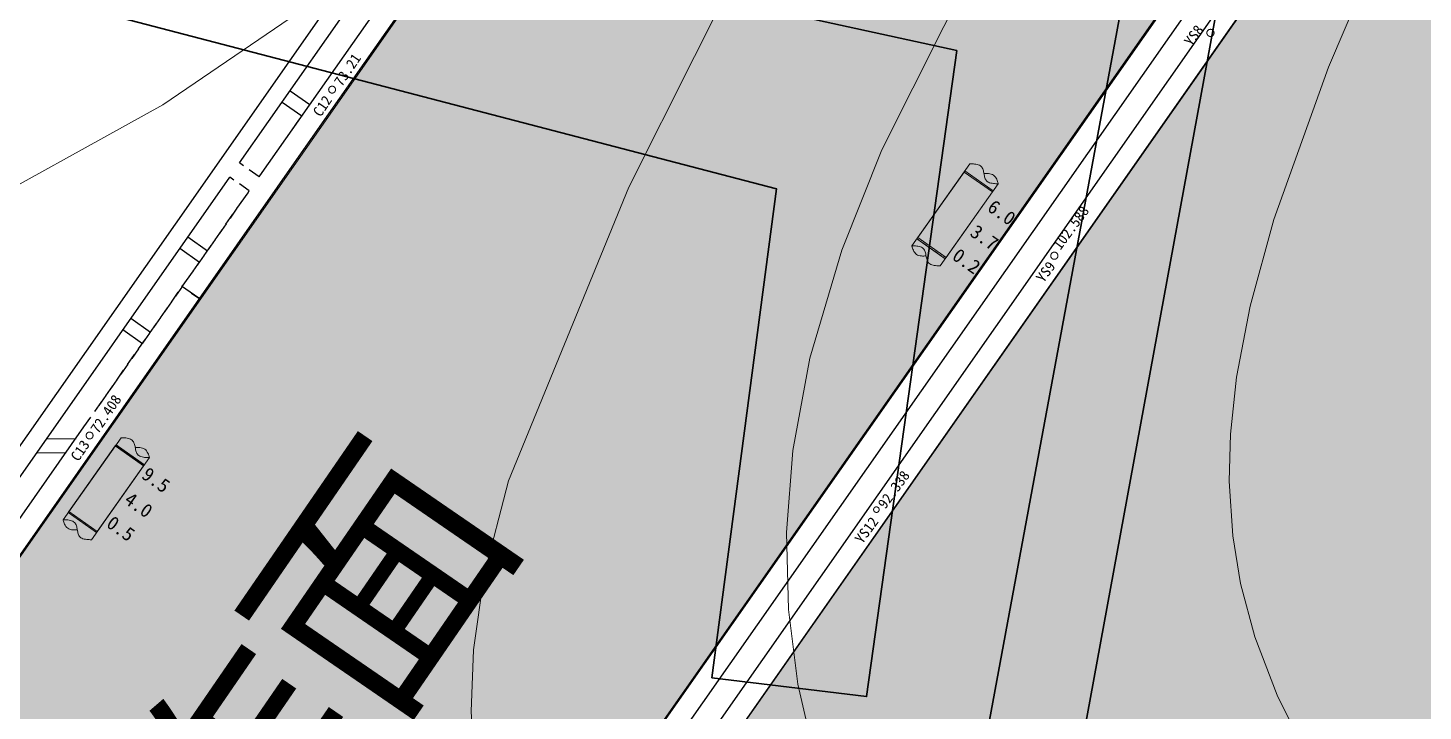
# Model space of a CAD drawing. Header units: inches. Extents: x 36473197 to 36486087, y 3899343 to 3911260.
# Drawn here: x 36481494.8 to 36481897.7, y 3904323.5 to 3904520.8 of the extents above; entities that cross this region are included whole.
import ezdxf

# ---------------------------------------------------------------- set-up
doc = ezdxf.new("R2010")
doc.units = ezdxf.units.IN
doc.header["$MEASUREMENT"] = 0
doc.linetypes.add('虚线', pattern=[0.0045, 0.00175, -0.001, 0.00175])
doc.layers.get('0').update_dxf_attribs({"lineweight": 0})
for name, color, linetype, lineweight in [('4煤底板等值线', 7, 'Continuous', 0), ('导线点', 7, 'Continuous', 0), ('小柱状', 7, 'Continuous', 0), ('居民地', 7, 'Continuous', 0), ('巷道', 7, 'Continuous', 0), ('巷道注记', 7, 'Continuous', 0), ('西区开拓设计', 7, 'Continuous', 0), ('采掘图', 7, 'Continuous', 0), ('采空区', 7, 'Continuous', 0)]:
    doc.layers.add(name, color=color, linetype=linetype, lineweight=lineweight)
doc.layers.add('巷道1', color=7, linetype='Continuous', lineweight=0, true_color=0x2d2d2d)
doc.styles.add('宋体', font='SIMSUN.TTC')
doc.styles.add('长等线体', font='simfang.ttf')
doc.styles.add('黑体', font='simhei.ttf')

# ---------------------------------------------------------------- blocks, each defined once
blk = doc.blocks.new('临时经纬仪导线点')
at = {"color": 0, "const_width": 0.3}
blk.add_lwpolyline([(1, 0), (0.97, 0.26), (0.87, 0.5), (0.71, 0.71), (0.5, 0.87), (0.26, 0.97), (0, 1), (-0.26, 0.97), (-0.5, 0.87), (-0.71, 0.71), (-0.87, 0.5), (-0.97, 0.26), (-1, 0), (-0.97, -0.26), (-0.87, -0.5), (-0.71, -0.71), (-0.5, -0.87), (-0.26, -0.97), (0, -1), (0.26, -0.97), (0.5, -0.87), (0.71, -0.71), (0.87, -0.5), (0.97, -0.26), (1, 0)], dxfattribs=at)
blk = doc.blocks.new('lr_block_576')
at = {"color": 7}
blk.add_lwpolyline([(-4.2, 2.72), (3.97, -3.05), (4.2, -2.72), (-3.97, 3.05), (-4.2, 2.72), (-4.2, 2.72)], dxfattribs=at)
at = {"color": 7, "const_width": 0.1}
for points in [[(-3.8, 2.93), (-3.88, 2.88), (-4, 2.76), (-4.06, 2.63)], [(-3.47, 2.7), (-3.51, 2.7), (-3.59, 2.67), (-3.67, 2.63), (-3.73, 2.56), (-3.77, 2.49), (-3.78, 2.43)], [(-3.29, 2.08), (-3.24, 2.11), (-3.18, 2.18)], [(-3.18, 2.18), (-3.14, 2.25), (-3.12, 2.34), (-3.13, 2.43), (-3.14, 2.47)], [(-3.01, 1.88), (-2.91, 1.99)], [(-2.91, 1.99), (-2.83, 2.14), (-2.81, 2.23)], [(-2.37, 1.6), (-1.28, 0.83)], [(-0.54, 0.62), (-0.62, 0.57), (-0.73, 0.44), (-0.8, 0.32)], [(-0.21, 0.39), (-0.25, 0.39), (-0.33, 0.36), (-0.4, 0.32), (-0.46, 0.25), (-0.5, 0.18), (-0.52, 0.12)], [(0.08, -0.13), (0.12, -0.06), (0.14, 0.03), (0.14, 0.12), (0.13, 0.16)], [(-0.03, -0.23), (0.02, -0.2), (0.08, -0.13)], [(0.26, -0.43), (0.35, -0.33)], [(0.35, -0.33), (0.44, -0.17), (0.46, -0.08)], [(0.9, -0.71), (1.99, -1.48)], [(2.73, -1.69), (2.65, -1.74), (2.53, -1.87), (2.47, -1.99)], [(3.06, -1.92), (3.02, -1.92), (2.94, -1.95), (2.86, -1.99), (2.8, -2.06), (2.76, -2.13), (2.75, -2.19)], [(3.24, -2.54), (3.29, -2.51), (3.35, -2.44)], [(3.35, -2.44), (3.39, -2.37), (3.41, -2.28), (3.4, -2.19), (3.39, -2.16)], [(3.52, -2.74), (3.62, -2.64)], [(3.62, -2.64), (3.7, -2.48), (3.72, -2.39)]]:
    blk.add_lwpolyline(points, dxfattribs=at)

msp = doc.modelspace()

# ---------------------------------------------------------------- hatches: boundary and pattern name
at = {"layer": '小柱状'}
for points in [[(36481751.74, 3904460.24), (36481759.92, 3904454.48), (36481773.29, 3904473.44), (36481765.12, 3904479.2)], [(36481506.65, 3904381.13), (36481514.82, 3904375.37), (36481528.19, 3904394.33), (36481520.02, 3904400.09)]]:
    msp.add_hatch(color=7, dxfattribs=at).paths.add_polyline_path(points, flags=17)
at = {"layer": '小柱状', "lineweight": 0}
h = msp.add_hatch(dxfattribs=at)
h.set_pattern_fill('泥岩_1_1', color=256, scale=133.333333, angle=-35, style=0, pattern_type=2)
h.set_pattern_definition([(145, (36481519.8525, 3904394.2035), (-0.45886, -0.65532), [0.266667, -0.533333]), (325, (36481520.1912, 3904394.4547), (0.45886, 0.65532), [0.266667, -0.533333]), (325, (36481519.6942, 3904394.5586), (0.45886, 0.65532), []), (325, (36481519.4648, 3904394.2309), (0.45886, 0.65532), [])])
h.paths.add_polyline_path([(36481520.02, 3904400.09), (36481528.19, 3904394.33), (36481528.42, 3904394.66), (36481520.25, 3904400.42)], flags=17)
at = {"layer": '采空区'}
h = msp.add_hatch(dxfattribs=at)
h.set_pattern_fill('GRAVEL', color=160, scale=105.790118, angle=-45, style=0)
h.set_pattern_definition([(148.011827392, (68595548.02, -13821831.6654), (-1084.5972532358, 668.1492536708), [14.23257937, -1409.02790148]), (104.968780616, (68595535.9485, -13821824.126), (324.60542222537, -1231.83032385526), [24.42355305, -2417.93098663]), (52.509486966, (68595529.64, -13821800.531), (-962.3304480337, -1243.8860362498), [17.2213618, -1704.91699648]), (187.272728894, (68595496.4305, -13821764.4917), (2102.03324767324, 263.1870727482), [22.2411029, -2201.86876955]), (212.832694066, (68595474.3684, -13821767.307), (1158.3562619836, 741.3383686664), [21.80916186, -2159.1099997]), (277.272728894, (68595456.043, -13821779.132), (-263.1870727482, 2102.03324767324), [22.2411029, -2201.86876955]), (317.693280355, (68595458.8586, -13821801.194), (-1280.6230671857, 1170.6969212542), [29.41272083, -2911.85698693]), (352.254368263, (68595480.611, -13821820.9917), (2420.61081370132, -325.1753159775), [27.7686366, -2749.09602793]), (41.428605503, (68595508.126, -13821824.7343), (1207.43395219005, 1072.25659396515), [22.31642548, -2209.32856695]), (95.235398197, (68595524.859, -13821809.968), (97.870433537, -1164.3841181808), [25.4776458, -1248.40407042]), (142.396477686, (68595522.5338, -13821784.5964), (-1366.43778832802, 1048.145169176), [32.9481208, -3261.86639243]), (58.813114722, (68595513.574, -13821867.817), (496.519811386, 839.4937490794), [11.24559538, -1113.31878876]), (91.468274278, (68595519.397, -13821858.1963), (30.4242278625, -1391.1191068693), [21.39467617, -2118.07806326]), (144.99903989, (68595518.85, -13821836.81), (-104.18323661, -18.36851547), [14.96094433, -134.64887587]), (123.197630402, (68595530.065, -13821827.312), (300.20905056, -484.1791521155), [8.05676384, -797.61677474]), (211.800449374, (68595525.654, -13821820.57), (294.181194363, 159.288783014), [11.39391312, -558.30330943]), (310.96279642, (68595515.97, -13821826.574), (263.472019624, -275.812678895), [18.50575962, -598.35133172]), (81.56409107, (68595528.102, -13821840.548), (-67.446205674, -226.734988688), [13.38149787, -321.15623022]), (296.388580222, (68595515, -13821760.1435), (496.2348645101, -986.7268196989), [18.74600898, -1855.85966514]), (350.34521583, (68595523.332, -13821776.936), (-1219.489664585, 214.679276294), [15.7268648, -1556.95630813]), (213.197630402, (68595548.938, -13821836.875), (484.1791521155, 300.20905056), [16.11342188, -789.5601167]), (263.609499554, (68595535.455, -13821845.697), (128.86455515155, 1096.9379125064), [18.74600898, -1855.85966514]), (259.44299467, (68595450.406, -13821771.532), (116.523895881, 557.653213987), [18.07741543, -885.7937524]), (214.774180457, (68595447.094, -13821789.3034), (1054.1730253733, 722.9698531985), [15.14681757, -1499.53716794]), (346.800449375, (68595444.939, -13821856.285), (557.653213987, -116.523895881), [16.11342188, -789.5601167]), (297.353064525, (68595460.6266, -13821859.9643), (-655.5236475241, 1280.9080140618), [17.73370334, -1755.63182905]), (349.44299467, (68595435.938, -13821805.235), (-557.653213987, 116.523895881), [9.03870772, -894.8324601]), (21.30897236, (68595443.837, -13821850.034), (398.364430973, 177.657298482), [5.39423814, -534.03163993]), (85.96279642, (68595448.862, -13821848.074), (-49.077690206, -330.918225299), [21.80916186, -414.37467045]), (106.008045845, (68595450.3977, -13821826.3186), (287.8683912895, -1023.4638506347), [20.21120212, -2000.90617204]), (223.68910741, (68595506.594, -13821828.227), (189.997957753, 140.920267546), [15.25726246, -366.17443387]), (273.156266475, (68595495.561, -13821838.766), (103.8982897342, -1807.85205331037), [26.63731707, -2637.08980142]), (340.94443579, (68595497.028, -13821865.363), (-802.7567181436, 288.1533381656), [10.89172743, -1078.2842042]), (9.9990399, (68595507.32, -13821868.92), (85.81472114, 122.55175208), [6.3474071, -99.4427113]), (40.255477052, (68595453.156, -13821823.684), (-655.8085944002, -545.3125547165), [14.6967864, -1454.9865081]), (328.011827393, (68595464.372, -13821814.187), (1084.5972532358, -668.1492536708), [28.46515874, -1394.7953221]), (279.9990399, (68595488.51, -13821829.27), (122.55175208, -85.81472114), [27.50543078, -78.28468762]), (245.303886357, (68595493.291, -13821856.354), (-545.5975015926, -1170.4119743781), [16.72689878, -1655.96174163]), (174.053643987, (68595486.302, -13821871.551), (-435.101461909, 30.7091747386), [15.40325282, -754.76043433]), (127.645015252, (68595470.982, -13821869.955), (-1390.83415999324, 1795.7963409158), [25.07913442, -2482.83845253]), (95.425118628, (68595455.6643, -13821850.097), (-134.60746447276, 1372.75059140138), [26.5320559, -2626.6706156])])
h.paths.add_polyline_path([(36481854.06, 3904884.5), (36481025.54, 3903701.28), (36481172.41, 3903598.44), (36482000.94, 3904781.65)], flags=17)
h = msp.add_hatch(dxfattribs=at)
h.set_pattern_fill('GRAVEL', color=160, scale=105.790118, angle=-45, style=0)
h.set_pattern_definition([(148.011827392, (68595599.91, -13822031.208), (-1084.5972532358, 668.1492536708), [14.23257937, -1409.02790148]), (104.968780616, (68595587.8385, -13822023.6686), (324.60542222537, -1231.83032385526), [24.42355305, -2417.93098663]), (52.509486966, (68595581.53, -13822000.074), (-962.3304480337, -1243.8860362498), [17.2213618, -1704.91699648]), (187.272728894, (68595548.3206, -13821964.0344), (2102.03324767324, 263.1870727482), [22.2411029, -2201.86876955]), (212.832694066, (68595526.2584, -13821966.85), (1158.3562619836, 741.3383686664), [21.80916186, -2159.1099997]), (277.272728894, (68595507.933, -13821978.6747), (-263.1870727482, 2102.03324767324), [22.2411029, -2201.86876955]), (317.693280355, (68595510.7486, -13822000.737), (-1280.6230671857, 1170.6969212542), [29.41272083, -2911.85698693]), (352.254368263, (68595532.501, -13822020.5345), (2420.61081370132, -325.1753159775), [27.7686366, -2749.09602793]), (41.428605503, (68595560.016, -13822024.277), (1207.43395219005, 1072.25659396515), [22.31642548, -2209.32856695]), (95.235398197, (68595576.749, -13822009.5106), (97.870433537, -1164.3841181808), [25.4776458, -1248.40407042]), (142.396477686, (68595574.4238, -13821984.1392), (-1366.43778832802, 1048.145169176), [32.9481208, -3261.86639243]), (58.813114722, (68595565.464, -13822067.36), (496.519811386, 839.4937490794), [11.24559538, -1113.31878876]), (91.468274278, (68595571.287, -13822057.739), (30.4242278625, -1391.1191068693), [21.39467617, -2118.07806326]), (144.99903989, (68595570.74, -13822036.35), (-104.18323661, -18.36851547), [14.96094433, -134.64887587]), (123.197630402, (68595581.955, -13822026.854), (300.20905056, -484.1791521155), [8.05676384, -797.61677474]), (211.800449374, (68595577.544, -13822020.113), (294.181194363, 159.288783014), [11.39391312, -558.30330943]), (310.96279642, (68595567.86, -13822026.117), (263.472019624, -275.812678895), [18.50575962, -598.35133172]), (81.56409107, (68595579.992, -13822040.09), (-67.446205674, -226.734988688), [13.38149787, -321.15623022]), (296.388580222, (68595566.89, -13821959.686), (496.2348645101, -986.7268196989), [18.74600898, -1855.85966514]), (350.34521583, (68595575.222, -13821976.479), (-1219.489664585, 214.679276294), [15.7268648, -1556.95630813]), (213.197630402, (68595600.828, -13822036.417), (484.1791521155, 300.20905056), [16.11342188, -789.5601167]), (263.609499554, (68595587.345, -13822045.24), (128.86455515155, 1096.9379125064), [18.74600898, -1855.85966514]), (259.44299467, (68595502.296, -13821971.075), (116.523895881, 557.653213987), [18.07741543, -885.7937524]), (214.774180457, (68595498.984, -13821988.846), (1054.1730253733, 722.9698531985), [15.14681757, -1499.53716794]), (346.800449375, (68595496.829, -13822055.828), (557.653213987, -116.523895881), [16.11342188, -789.5601167]), (297.353064525, (68595512.5166, -13822059.507), (-655.5236475241, 1280.9080140618), [17.73370334, -1755.63182905]), (349.44299467, (68595487.828, -13822004.778), (-557.653213987, 116.523895881), [9.03870772, -894.8324601]), (21.30897236, (68595495.727, -13822049.577), (398.364430973, 177.657298482), [5.39423814, -534.03163993]), (85.96279642, (68595500.752, -13822047.616), (-49.077690206, -330.918225299), [21.80916186, -414.37467045]), (106.008045845, (68595502.2877, -13822025.8614), (287.8683912895, -1023.4638506347), [20.21120212, -2000.90617204]), (223.68910741, (68595558.484, -13822027.77), (189.997957753, 140.920267546), [15.25726246, -366.17443387]), (273.156266475, (68595547.451, -13822038.3088), (103.8982897342, -1807.85205331037), [26.63731707, -2637.08980142]), (340.94443579, (68595548.918, -13822064.906), (-802.7567181436, 288.1533381656), [10.89172743, -1078.2842042]), (9.9990399, (68595559.21, -13822068.46), (85.81472114, 122.55175208), [6.3474071, -99.4427113]), (40.255477052, (68595505.046, -13822023.227), (-655.8085944002, -545.3125547165), [14.6967864, -1454.9865081]), (328.011827393, (68595516.262, -13822013.73), (1084.5972532358, -668.1492536708), [28.46515874, -1394.7953221]), (279.9990399, (68595540.4, -13822028.81), (122.55175208, -85.81472114), [27.50543078, -78.28468762]), (245.303886357, (68595545.181, -13822055.8965), (-545.5975015926, -1170.4119743781), [16.72689878, -1655.96174163]), (174.053643987, (68595538.192, -13822071.094), (-435.101461909, 30.7091747386), [15.40325282, -754.76043433]), (127.645015252, (68595522.872, -13822069.498), (-1390.83415999324, 1795.7963409158), [25.07913442, -2482.83845253]), (95.425118628, (68595507.5543, -13822049.64), (-134.60746447276, 1372.75059140138), [26.5320559, -2626.6706156])])
h.paths.add_polyline_path([(36481182.5, 3903578.88), (36481345.49, 3903464.75), (36482179.89, 3904656.35), (36482016.9, 3904770.48)], flags=17)

# ---------------------------------------------------------------- linework, layer by layer
at = {"layer": '4煤底板等值线', "color": 7, "linetype": 'Continuous', "lineweight": 0, "flags": 128}
for points in [[(36482006.59, 3904031.81), (36481926.42, 3904084.31), (36481847.95, 3904149.02), (36481795.51, 3904199.75), (36481761.34, 3904238.41), (36481745.44, 3904260.35), (36481734.91, 3904278.4), (36481727.27, 3904295.12), (36481721.5, 3904312.14), (36481717.1, 3904331.26), (36481714.39, 3904352.83), (36481713.86, 3904375.1), (36481715.71, 3904398.73), (36481720.61, 3904425.39), (36481729.83, 3904456.66), (36481741.36, 3904485.62), (36481812.86, 3904628.02), (36481851.38, 3904724.15), (36481899.44, 3904893.95), (36481946.77, 3905005.28), (36482001.46, 3905108.94), (36482163.56, 3905338.58)], [(36481925.8, 3904639.35), (36481870.31, 3904509.46), (36481854.56, 3904465.46), (36481847.69, 3904440.41), (36481843.79, 3904419.98), (36481842.04, 3904403.44), (36481841.69, 3904389.94), (36481842.69, 3904374.08), (36481844.96, 3904360.37), (36481849.1, 3904344.97), (36481855.51, 3904328.05), (36481864.53, 3904309.86), (36481877.51, 3904289.06), (36481894.9, 3904266.44), (36481917.07, 3904242.92)], [(36481871.27, 3903990.05), (36481865.62, 3903996.35), (36481861.74, 3904001.68), (36481838.03, 3904042.36), (36481817.04, 3904071.18), (36481777.29, 3904115.88), (36481765.89, 3904127.09), (36481675.94, 3904206.69), (36481659.6, 3904224.21), (36481648.83, 3904238.36), (36481641.57, 3904250.12), (36481635.43, 3904262.64), (36481630.5, 3904275.82), (36481626.33, 3904291.44), (36481623.76, 3904307.37), (36481622.78, 3904323.33), (36481623.48, 3904341.17), (36481626.59, 3904362.81), (36481633.53, 3904390.04), (36481668.3, 3904474.78), (36481706.29, 3904550.36)], [(36481264.66, 3904435.36), (36481274.97, 3904424.52), (36481282.15, 3904418.09), (36481287.72, 3904413.82), (36481293.45, 3904410.15), (36481297.38, 3904408.12), (36481299.38, 3904407.25), (36481301.41, 3904406.52), (36481304.34, 3904405.78), (36481308.84, 3904405.1), (36481313.43, 3904404.82), (36481319.68, 3904404.97), (36481329.26, 3904406.11), (36481339.04, 3904408.15), (36481352.32, 3904411.99), (36481379.3, 3904422.36), (36481471.8, 3904464.29), (36481533.73, 3904498.63), (36481577.43, 3904528.33)]]:
    msp.add_lwpolyline(points, dxfattribs=at)
at = {"layer": '导线点', "color": 7, "const_width": 0.3}
for points in [[(36481837.3, 3904519.38, -1), (36481835.23, 3904519.38, -1), (36481837.3, 3904519.38)], [(36481792.22, 3904455.02, -1), (36481790.15, 3904455.02, -1), (36481792.22, 3904455.02)], [(36481740.61, 3904381.68, -1), (36481739, 3904381.68, -1), (36481740.61, 3904381.68)]]:
    msp.add_lwpolyline(points, format="xyb", dxfattribs=at)
at = {"layer": '小柱状', "color": 7, "linetype": 'Continuous', "lineweight": 0}
for p, q in [((36481750.07, 3904457.87), (36481766.79, 3904481.57)), ((36481758.25, 3904452.11), (36481774.96, 3904475.81)), ((36481504.98, 3904378.76), (36481521.69, 3904402.46)), ((36481513.15, 3904373), (36481529.87, 3904396.7))]:
    msp.add_line(p, q, dxfattribs=at)
at = {"layer": '小柱状', "linetype": 'Continuous', "flags": 128}
for points in [[(36481751.74, 3904460.24), (36481759.92, 3904454.48), (36481773.29, 3904473.44), (36481765.12, 3904479.2), (36481751.74, 3904460.24)], [(36481765.12, 3904479.2), (36481773.29, 3904473.44), (36481773.52, 3904473.77), (36481765.35, 3904479.53), (36481765.12, 3904479.2)], [(36481751.51, 3904459.92), (36481759.69, 3904454.15), (36481759.92, 3904454.48), (36481751.74, 3904460.24), (36481751.51, 3904459.92)], [(36481506.65, 3904381.13), (36481514.82, 3904375.37), (36481528.19, 3904394.33), (36481520.02, 3904400.09), (36481506.65, 3904381.13)], [(36481520.02, 3904400.09), (36481528.19, 3904394.33), (36481528.42, 3904394.66), (36481520.25, 3904400.42), (36481520.02, 3904400.09)], [(36481506.42, 3904380.81), (36481514.59, 3904375.04), (36481514.82, 3904375.37), (36481506.65, 3904381.13), (36481506.42, 3904380.81)]]:
    msp.add_lwpolyline(points, dxfattribs=at)
at = {"layer": '小柱状', "color": 7, "linetype": 'Continuous', "flags": 128}
for points in [[(36481751.74, 3904460.24), (36481759.92, 3904454.48), (36481773.29, 3904473.44), (36481765.12, 3904479.2), (36481751.74, 3904460.24)], [(36481506.65, 3904381.13), (36481514.82, 3904375.37), (36481528.19, 3904394.33), (36481520.02, 3904400.09), (36481506.65, 3904381.13)]]:
    msp.add_lwpolyline(points, dxfattribs=at)
at = {"layer": '小柱状', "color": 7}
for points in [[(36481751.74, 3904460.24), (36481759.92, 3904454.48), (36481773.29, 3904473.44), (36481765.12, 3904479.2), (36481751.74, 3904460.24)], [(36481506.65, 3904381.13), (36481514.82, 3904375.37), (36481528.19, 3904394.33), (36481520.02, 3904400.09), (36481506.65, 3904381.13)]]:
    msp.add_lwpolyline(points, dxfattribs=at)
at = {"layer": '小柱状', "color": 7, "linetype": 'Continuous', "lineweight": 0, "flags": 128}
for points in [[(36481766.79, 3904481.57), (36481766.84, 3904481.57), (36481766.98, 3904481.57), (36481767.2, 3904481.57), (36481767.48, 3904481.56), (36481767.8, 3904481.54), (36481768.15, 3904481.5), (36481768.52, 3904481.45), (36481768.89, 3904481.38), (36481769.23, 3904481.28), (36481769.55, 3904481.15), (36481769.82, 3904481), (36481770.05, 3904480.81), (36481770.23, 3904480.6), (36481770.39, 3904480.37), (36481770.51, 3904480.12), (36481770.61, 3904479.85), (36481770.7, 3904479.57), (36481770.76, 3904479.28), (36481770.82, 3904478.99), (36481770.93, 3904478.39), (36481770.98, 3904478.1), (36481771.05, 3904477.81), (36481771.13, 3904477.53), (36481771.23, 3904477.26), (36481771.36, 3904477.01), (36481771.51, 3904476.78), (36481771.7, 3904476.57), (36481771.93, 3904476.39), (36481772.2, 3904476.23), (36481772.51, 3904476.1), (36481772.86, 3904476), (36481773.22, 3904475.93), (36481773.59, 3904475.88), (36481773.94, 3904475.84), (36481774.27, 3904475.82), (36481774.55, 3904475.81), (36481774.77, 3904475.81), (36481774.91, 3904475.81), (36481774.96, 3904475.81)], [(36481770.87, 3904478.69), (36481770.92, 3904478.7), (36481771.06, 3904478.72), (36481771.28, 3904478.74), (36481771.55, 3904478.75), (36481771.87, 3904478.75), (36481772.22, 3904478.73), (36481772.59, 3904478.68), (36481772.96, 3904478.59), (36481773.31, 3904478.46), (36481773.64, 3904478.27), (36481773.92, 3904478.03), (36481774.17, 3904477.74), (36481774.37, 3904477.42), (36481774.54, 3904477.09), (36481774.68, 3904476.77), (36481774.79, 3904476.47), (36481774.87, 3904476.21), (36481774.92, 3904476), (36481774.95, 3904475.86), (36481774.96, 3904475.81)], [(36481750.07, 3904457.87), (36481750.12, 3904457.87), (36481750.27, 3904457.88), (36481750.49, 3904457.87), (36481750.76, 3904457.86), (36481751.09, 3904457.84), (36481751.44, 3904457.81), (36481751.81, 3904457.75), (36481752.17, 3904457.68), (36481752.52, 3904457.58), (36481752.84, 3904457.45), (36481753.11, 3904457.3), (36481753.33, 3904457.11), (36481753.52, 3904456.9), (36481753.68, 3904456.67), (36481753.8, 3904456.42), (36481753.9, 3904456.15), (36481753.98, 3904455.87), (36481754.05, 3904455.58), (36481754.11, 3904455.29), (36481754.21, 3904454.69), (36481754.27, 3904454.4), (36481754.34, 3904454.11), (36481754.42, 3904453.83), (36481754.52, 3904453.56), (36481754.64, 3904453.31), (36481754.8, 3904453.08), (36481754.99, 3904452.87), (36481755.21, 3904452.69), (36481755.48, 3904452.53), (36481755.8, 3904452.4), (36481756.15, 3904452.3), (36481756.51, 3904452.23), (36481756.88, 3904452.18), (36481757.23, 3904452.14), (36481757.55, 3904452.12), (36481757.83, 3904452.11), (36481758.05, 3904452.11), (36481758.19, 3904452.11), (36481758.25, 3904452.11)], [(36481750.07, 3904457.87), (36481750.08, 3904457.82), (36481750.11, 3904457.69), (36481750.17, 3904457.48), (36481750.24, 3904457.21), (36481750.35, 3904456.91), (36481750.49, 3904456.59), (36481750.66, 3904456.26), (36481750.87, 3904455.94), (36481751.11, 3904455.66), (36481751.4, 3904455.41), (36481751.72, 3904455.22), (36481752.08, 3904455.09), (36481752.44, 3904455), (36481752.81, 3904454.95), (36481753.16, 3904454.93), (36481753.48, 3904454.93), (36481753.76, 3904454.95), (36481753.97, 3904454.97), (36481754.11, 3904454.98), (36481754.16, 3904454.99)], [(36481521.69, 3904402.46), (36481521.74, 3904402.46), (36481521.89, 3904402.46), (36481522.11, 3904402.46), (36481522.38, 3904402.45), (36481522.71, 3904402.43), (36481523.06, 3904402.39), (36481523.43, 3904402.34), (36481523.79, 3904402.27), (36481524.14, 3904402.17), (36481524.46, 3904402.04), (36481524.73, 3904401.89), (36481524.95, 3904401.7), (36481525.14, 3904401.49), (36481525.3, 3904401.26), (36481525.42, 3904401.01), (36481525.52, 3904400.74), (36481525.6, 3904400.46), (36481525.67, 3904400.17), (36481525.73, 3904399.88), (36481525.83, 3904399.28), (36481525.89, 3904398.99), (36481525.96, 3904398.7), (36481526.04, 3904398.42), (36481526.14, 3904398.15), (36481526.26, 3904397.9), (36481526.42, 3904397.67), (36481526.61, 3904397.46), (36481526.83, 3904397.28), (36481527.1, 3904397.12), (36481527.42, 3904396.99), (36481527.77, 3904396.89), (36481528.13, 3904396.82), (36481528.5, 3904396.77), (36481528.85, 3904396.73), (36481529.17, 3904396.71), (36481529.45, 3904396.7), (36481529.67, 3904396.7), (36481529.81, 3904396.7), (36481529.87, 3904396.7)], [(36481525.78, 3904399.58), (36481525.83, 3904399.59), (36481525.97, 3904399.61), (36481526.18, 3904399.63), (36481526.46, 3904399.64), (36481526.78, 3904399.64), (36481527.13, 3904399.62), (36481527.5, 3904399.57), (36481527.86, 3904399.48), (36481528.22, 3904399.35), (36481528.54, 3904399.16), (36481528.83, 3904398.92), (36481529.07, 3904398.63), (36481529.28, 3904398.31), (36481529.45, 3904397.98), (36481529.59, 3904397.66), (36481529.69, 3904397.36), (36481529.77, 3904397.09), (36481529.83, 3904396.89), (36481529.86, 3904396.75), (36481529.87, 3904396.7)], [(36481504.98, 3904378.76), (36481505.03, 3904378.76), (36481505.17, 3904378.76), (36481505.39, 3904378.76), (36481505.67, 3904378.75), (36481505.99, 3904378.73), (36481506.35, 3904378.69), (36481506.71, 3904378.64), (36481507.08, 3904378.57), (36481507.43, 3904378.47), (36481507.74, 3904378.34), (36481508.01, 3904378.19), (36481508.24, 3904378), (36481508.43, 3904377.79), (36481508.58, 3904377.56), (36481508.71, 3904377.31), (36481508.81, 3904377.04), (36481508.89, 3904376.76), (36481508.96, 3904376.47), (36481509.01, 3904376.18), (36481509.12, 3904375.58), (36481509.18, 3904375.29), (36481509.24, 3904375), (36481509.32, 3904374.72), (36481509.42, 3904374.45), (36481509.55, 3904374.2), (36481509.7, 3904373.97), (36481509.89, 3904373.76), (36481510.12, 3904373.58), (36481510.39, 3904373.42), (36481510.7, 3904373.29), (36481511.05, 3904373.19), (36481511.42, 3904373.12), (36481511.78, 3904373.07), (36481512.14, 3904373.03), (36481512.46, 3904373.01), (36481512.74, 3904373), (36481512.96, 3904373), (36481513.1, 3904373), (36481513.15, 3904373)], [(36481504.98, 3904378.76), (36481504.99, 3904378.71), (36481505.02, 3904378.58), (36481505.07, 3904378.37), (36481505.15, 3904378.1), (36481505.26, 3904377.8), (36481505.4, 3904377.48), (36481505.57, 3904377.15), (36481505.77, 3904376.83), (36481506.02, 3904376.54), (36481506.3, 3904376.3), (36481506.63, 3904376.11), (36481506.98, 3904375.98), (36481507.35, 3904375.89), (36481507.72, 3904375.84), (36481508.07, 3904375.82), (36481508.39, 3904375.82), (36481508.66, 3904375.84), (36481508.88, 3904375.86), (36481509.02, 3904375.87), (36481509.07, 3904375.88)]]:
    msp.add_lwpolyline(points, dxfattribs=at)
at = {"layer": '居民地', "color": 254, "linetype": 'Continuous', "lineweight": 35, "true_color": 0xd7d7d7, "flags": 128}
for points in [[(36481846.22, 3904719.67), (36481772.42, 3904320.86), (36481799.7, 3904316.93), (36481872.85, 3904715.81), (36481846.22, 3904719.67)], [(36481763.07, 3904514.34), (36481736.99, 3904327.68), (36481692.32, 3904333.11), (36481710.98, 3904474.3), (36481455.51, 3904541.07), (36481468.54, 3904578.11), (36481717.48, 3904524.21), (36481763.07, 3904514.34)]]:
    msp.add_lwpolyline(points, dxfattribs=at)
at = {"layer": '巷道', "color": 7, "linetype": 'Continuous', "lineweight": 30, "flags": 128}
for points in [[(36481576.24, 3904498.57), (36481570.5, 3904502.58)], [(36481573.94, 3904495.29), (36481568.21, 3904499.3)], [(36481546.68, 3904456.36), (36481540.95, 3904460.37)], [(36481544.39, 3904453.08), (36481538.65, 3904457.1)], [(36481530.23, 3904432.86), (36481524.49, 3904436.87)], [(36481527.93, 3904429.58), (36481522.2, 3904433.6)], [(36481508.72, 3904402.14), (36481500.13, 3904402.07)], [(36481505.85, 3904398.04), (36481497.26, 3904397.97)]]:
    msp.add_lwpolyline(points, dxfattribs=at)
at = {"layer": '巷道1', "color": 7, "lineweight": 30}
for p, q in [((36481618.65, 3904212.19), (36482011.98, 3904773.92)), ((36481602.52, 3904178.69), (36482016.89, 3904770.48))]:
    msp.add_line(p, q, dxfattribs=at)
at = {"layer": '巷道1', "color": 7, "linetype": 'Continuous', "lineweight": 30}
for p, q in [((36481578.55, 3904491.44, -0.2), (36481727.71, 3904704.4, -0.2)), ((36481561.81, 3904478.06, -0.2), (36481650.71, 3904605.03, -0.2)), ((36481615.28, 3904230.26, 0), (36481829.19, 3904535.64, -0.42)), ((36481620.19, 3904226.82, -0.1), (36481834.16, 3904532.16, -0.04)), ((36481467.63, 3904332.99, -0.2), (36481578.55, 3904491.44, -0.2)), ((36481472.67, 3904350.88, -0.01), (36481510.97, 3904405.56, -0.03))]:
    msp.add_line(p, q, dxfattribs=at)
at = {"layer": '巷道1', "color": 7, "linetype": '虚线', "lineweight": 30, "ltscale": 2000}
msp.add_line((36481515.4, 3904411.78, -0.2), (36481558.94, 3904473.96, -0.2), dxfattribs=at)
at = {"layer": '西区开拓设计', "color": 7, "linetype": 'Continuous', "lineweight": 30}
for p, q in [((36481555.87, 3904481.84, 0.22), (36481644.8, 3904608.79, 0.22)), ((36481545.94, 3904476.37, -0.56), (36481636.13, 3904605.12, -0.65)), ((36481459.88, 3904353.51, -0.47), (36481545.94, 3904476.37, -0.56)), ((36481467.07, 3904354.8, 0.22), (36481553.13, 3904477.66, 0.22))]:
    msp.add_line(p, q, dxfattribs=at)
at = {"layer": '西区开拓设计', "color": 7, "linetype": '虚线', "lineweight": 30, "ltscale": 2000}
for p, q in [((36481561.6, 3904477.83, -0.2), (36481573.57, 3904494.93, -0.2)), ((36481561.6, 3904477.83, -0.2), (36481555.87, 3904481.84, -0.1)), ((36481558.73, 3904473.73, -0.2), (36481553.13, 3904477.66, -0.1)), ((36481510.97, 3904405.56, -0.03), (36481558.73, 3904473.73, -0.2))]:
    msp.add_line(p, q, dxfattribs=at)
at = {"layer": '西区开拓设计', "linetype": 'Continuous', "lineweight": 30}
for p, q in [((36481544.16, 3904442.77, -0.2), (36481539.19, 3904446.25, -0.13)), ((36481542.05, 3904444.24, -0.31), (36481544.16, 3904442.77, -0.2))]:
    msp.add_line(p, q, dxfattribs=at)
at = {"layer": '采掘图', "linetype": 'Continuous', "flags": 128}
for points in [[(36481854.06, 3904884.5), (36482000.94, 3904781.65), (36481172.41, 3903598.44), (36481025.54, 3903701.28), (36481854.06, 3904884.5)], [(36482016.89, 3904770.48), (36482179.92, 3904656.32), (36481345.53, 3903464.72), (36481182.5, 3903578.88), (36482016.89, 3904770.48)], [(36481345.53, 3903464.72), (36481182.5, 3903578.88), (36482016.89, 3904770.48), (36482179.92, 3904656.32), (36481345.53, 3903464.72)], [(36481182.5, 3903578.88), (36481345.49, 3903464.75), (36482179.89, 3904656.35), (36482016.9, 3904770.48), (36481182.5, 3903578.88)], [(36482016.89, 3904770.48), (36482179.04, 3904656.83), (36481344.64, 3903465.22), (36481182.5, 3903578.88), (36482016.89, 3904770.48)]]:
    msp.add_lwpolyline(points, dxfattribs=at)

# ---------------------------------------------------------------- block references
at = {"layer": '导线点', "color": 7, "rotation": 359.9996198025656}
for p in [(36481582.64, 3904502.99), (36481512.61, 3904403.09)]:
    msp.add_blockref('临时经纬仪导线点', p, dxfattribs=at)
at = {"layer": '小柱状', "rotation": 0.09176737988788401}
msp.add_blockref('lr_block_576', (36481755.72, 3904457.2), dxfattribs=at)

# ---------------------------------------------------------------- texts
at = {"layer": '导线点'}
for s, rotation, style, p in [('YS8', 53.5825, '黑体', (36481830.83, 3904515.3, -0.2)), ('73.21', 55.8455, '长等线体', (36481585.42, 3904503.66, -0.2)), ('C12', 55.8455, '长等线体', (36481579.33, 3904494.9, -0.2)), ('102.588', 53.5825, '黑体', (36481792.92, 3904456.45, -0.2)), ('YS9', 53.5825, '黑体', (36481788.07, 3904447.02, -0.2)), ('72.408', 55.8455, '长等线体', (36481515.08, 3904403.42, -0.2)), ('C13', 55.8455, '长等线体', (36481509.38, 3904395.39, -0.2)), ('92.338', 53.5825, '黑体', (36481742.36, 3904381.67, -0.2)), ('YS12', 53.5825, '黑体', (36481735.73, 3904371.59, -0.2))]:
    msp.add_text(s, height=3, rotation=rotation, dxfattribs=dict(at, style=style)).set_placement(p)
at = {"layer": '小柱状', "style": '黑体'}
for s, p in [('6.0', (36481771.52, 3904468.24)), ('3.7', (36481766.53, 3904461)), ('0.2', (36481761.37, 3904454.2)), ('9.5', (36481527.31, 3904390.98)), ('4.0', (36481522.31, 3904383.74)), ('0.5', (36481517.15, 3904376.94))]:
    msp.add_text(s, height=4, rotation=324.8079, dxfattribs=at).set_placement(p)
at = {"layer": '巷道注记', "color": 1, "true_color": 0xff0000, "style": '宋体'}
msp.add_text('205工作面', height=52, rotation=55.497, dxfattribs=at).set_placement((36481456.88, 3904113.68, -0.2))

doc.saveas('drawing.dxf')
